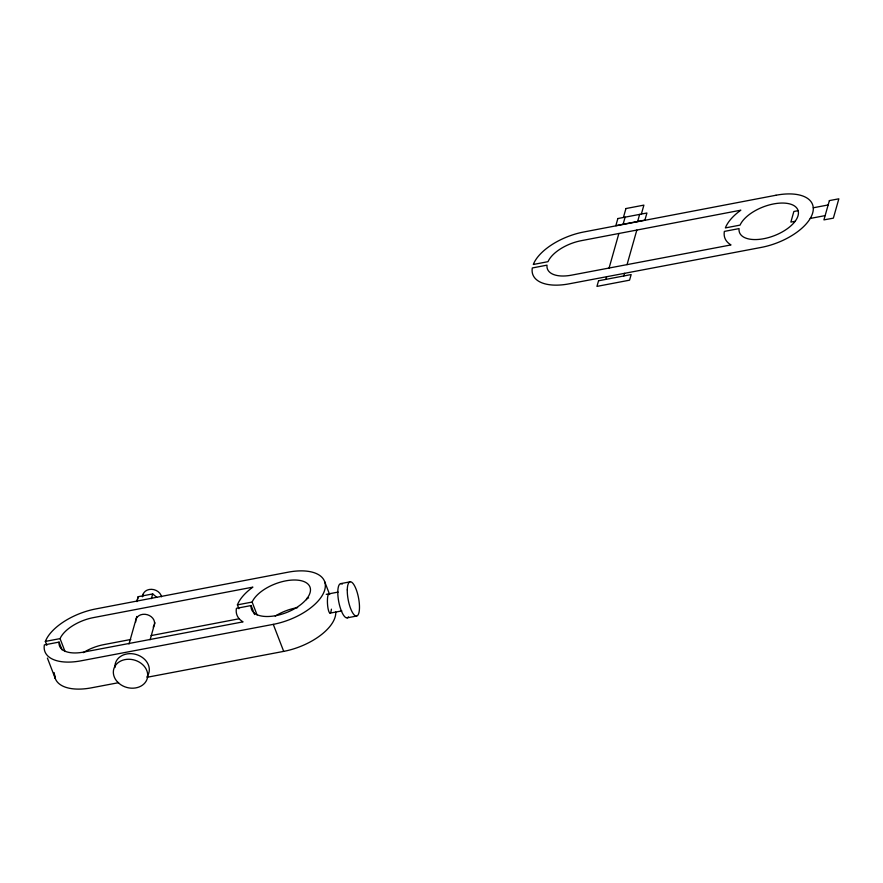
<?xml version="1.0" encoding="UTF-8"?>
<svg xmlns="http://www.w3.org/2000/svg" width="883" height="883" viewBox="0 0 883 883"><rect width="100%" height="100%" fill="white"/><g stroke="black" fill="none" stroke-linecap="round" stroke-linejoin="round"><path stroke-width="1.32" d="M136.953 601.61L138.178 596.698L152.704 593.928L156.876 597.394M136.832 601.433L138.178 596.698M129.006 644.016L136.81 616.466M142.384 596.798L143.123 594.171M151.368 598.674L152.704 593.928M150.099 639.756L154.922 622.703M598.553 280.772L596.952 286.39L629.568 280.176L631.157 274.558L598.608 280.761M605.881 279.37L606.621 276.732M609.093 268.035L618.873 233.498M623.409 217.483L625.937 208.543M623.111 224.26L625.12 217.152M637.636 221.501L639.645 214.392M623.828 275.96L624.579 273.322M627.04 264.624L636.831 230.066M641.367 214.061L643.895 205.121L625.97 208.543M798.133 210.673L793.872 211.478L790.87 222.086L795.108 221.324M813.265 207.792L828.155 204.955M810.241 218.443L825.13 215.618M340.617 583.641L350.087 581.842M46.843 645.285L45.353 641.422L60.055 638.619A31.015 15.276 -21.1 0 1 93.344 617.625L252.891 587.129A46.931 23.113 -21.1 0 0 237.417 604.866L238.907 608.718M237.417 604.866L252.119 602.063A31.291 15.408 -21.1 0 1 300.452 580.55A31.291 15.408 -21.1 0 1 292.085 610.065A31.291 15.408 -21.1 0 1 251.125 605.539L236.423 608.343A46.931 23.113 -21.1 0 0 243.057 621.864L83.576 652.095A31.015 15.276 -21.1 0 1 59.073 642.096L44.371 644.899A46.656 22.98 -21.1 0 0 81.104 660.804L273.277 624.358A46.931 23.113 -21.1 0 0 324.734 589.888A46.931 23.113 -21.1 0 0 288.057 572.195L95.794 608.928A46.656 22.98 -21.1 0 0 45.353 641.433M326.246 594.347L338.112 592.085M130.816 639.469L103.775 644.634A31.015 15.276 -21.1 0 0 83.223 652.669M151.092 635.594L238.984 618.795M329.933 613.155L341.798 610.904M347.196 617.835L356.666 616.036M118.598 682.68L91.534 687.813A46.656 22.98 -21.1 0 1 54.713 676.246L54.062 672.769L55.221 678.332L47.406 658.067M147.019 677.294L283.697 651.378A46.931 23.113 -21.1 0 0 335.761 612.051M324.679 581.665L329.646 594.524M273.277 624.358L283.697 651.378M252.119 602.063L257.074 614.932M251.125 605.539L254.602 614.546M60.055 638.619L65.022 651.488M59.073 642.096L62.042 649.822M135.684 622.062A9.592 7.826 15.7 0 1 147.318 614.711A9.592 7.826 15.7 0 1 153.167 627.118M275.242 616.091A31.291 15.408 -21.1 0 1 297.648 607.614M331.412 609.16A9.558 2.02 86.8 0 1 327.968 608.089A9.558 2.02 86.8 0 1 328.818 593.961M348.487 616.875A17.417 5.254 79.2 0 1 338.73 601.665A17.417 5.254 79.2 0 1 342.284 584.082M306.556 599.712A9.592 2.892 79.2 0 1 308.653 598.045M114.967 667.526A17.417 14.216 15.8 0 1 135.938 654.424A17.417 14.216 15.8 0 1 147.108 676.521M142.715 596.268A9.592 7.826 15.8 0 1 151.501 589.325A9.592 7.826 15.8 0 1 161.523 596.809M617.857 218.542L615.837 225.651L644.899 220.121L646.919 213.002L617.857 218.542M829.38 200.607L823.927 219.878L833.364 218.156L838.85 198.807L829.38 200.607M776.002 195.242L583.74 231.986A46.656 22.98 -21.1 0 0 533.299 264.481L548.001 261.677A31.015 15.276 -21.1 0 1 581.29 240.673L740.837 210.187A46.931 23.113 -21.1 0 0 725.362 227.913L740.064 225.121A31.291 15.408 -21.1 0 1 788.398 203.598A31.291 15.408 -21.1 0 1 780.031 233.123A31.291 15.408 -21.1 0 1 739.071 228.598L724.369 231.401A46.931 23.113 -21.1 0 0 731.003 244.922L571.522 275.154A31.015 15.276 -21.1 0 1 547.019 265.154L532.317 267.957A46.656 22.98 -21.1 0 0 569.049 283.851L761.223 247.417A46.931 23.113 -21.1 0 0 812.68 212.946A46.931 23.113 -21.1 0 0 776.002 195.242M347.273 589.877A17.417 5.254 79.2 0 0 356.147 616.058A17.417 5.254 79.2 0 0 356.699 590.87A17.417 5.254 79.2 0 0 347.273 589.877M117.792 682.261A17.417 14.216 15.8 0 0 146.898 679.612A17.417 14.216 15.8 0 0 126.898 659.336A17.417 14.216 15.8 0 0 117.792 682.261"/></g></svg>
